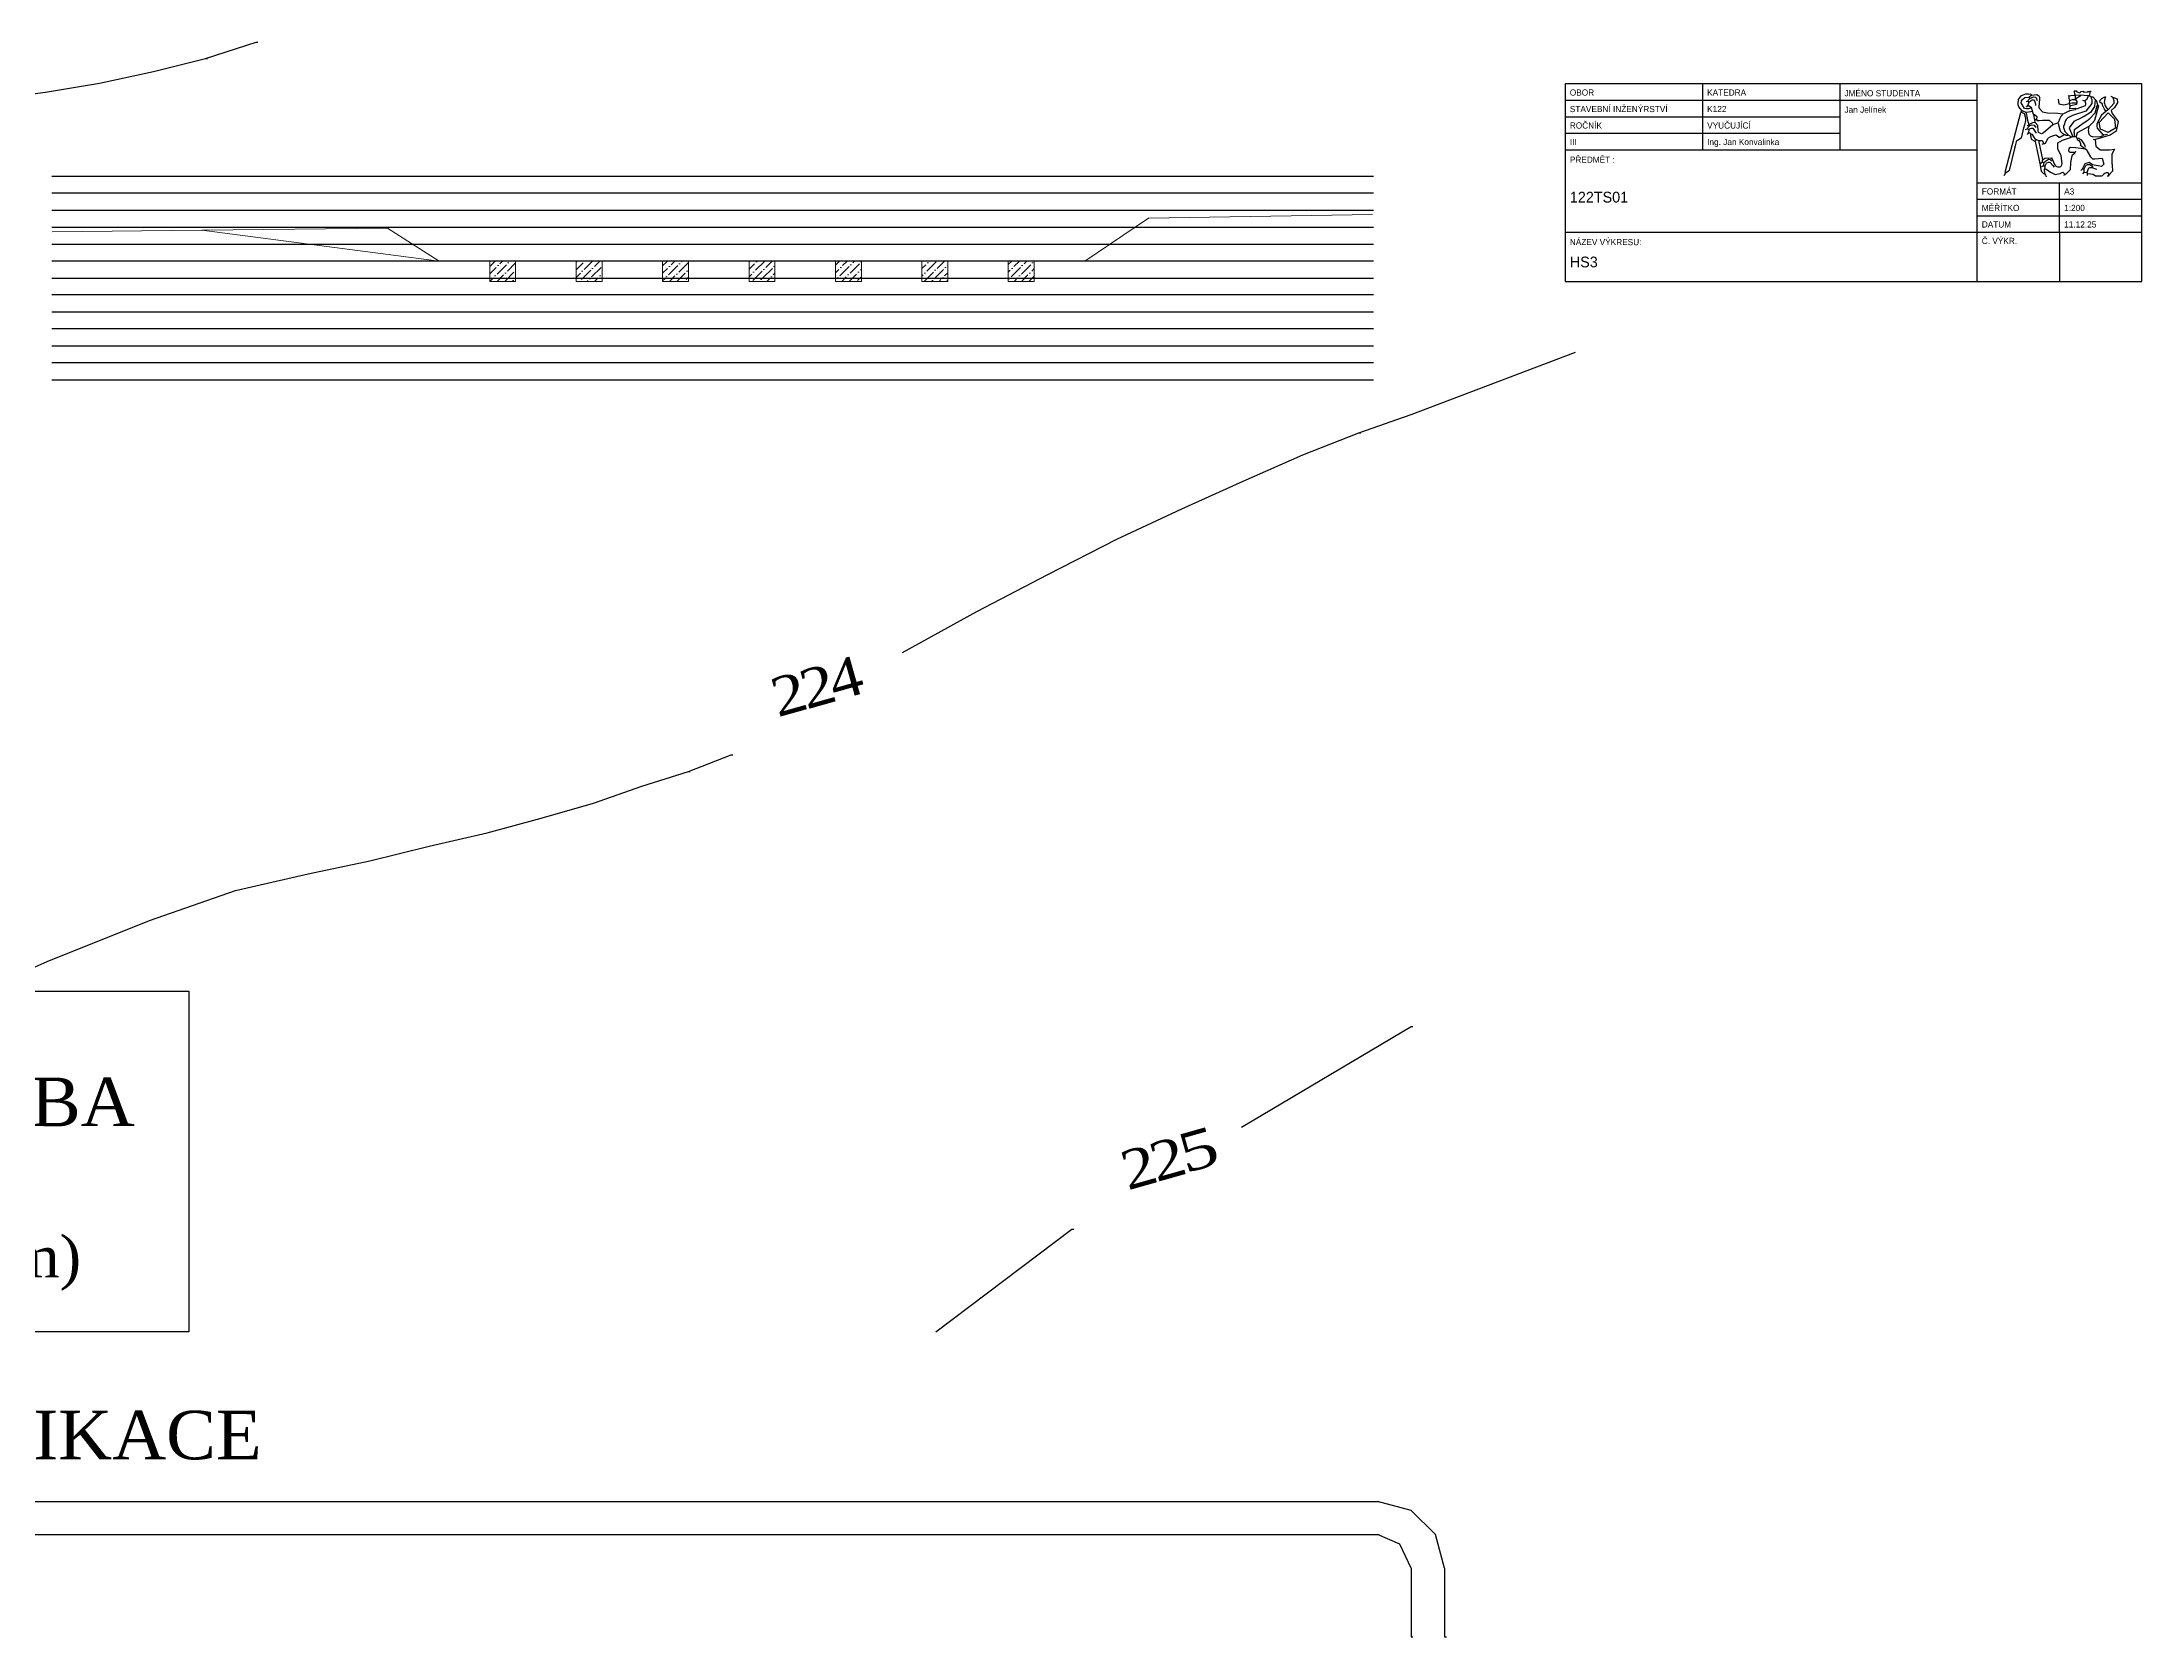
# Model space of a CAD drawing. Header units: millimetres. Extents: x -3518363 to 3223740, y -1530229 to 774657.
# Drawn here: x 275497 to 399410, y -1094644 to -1000565 of the extents above; entities that cross this region are included whole.
import ezdxf

# ---------------------------------------------------------------- set-up
doc = ezdxf.new("R2010")
doc.units = ezdxf.units.MM
doc.header["$LTSCALE"] = 15
doc.header["$MEASUREMENT"] = 0
doc.linetypes.add('ACAD_ISO10W100', pattern=[18, 12, -3, 0, -3])
doc.layers.get('0').update_dxf_attribs({"linetype": 'CONTINUOUS'})
doc.layers.add('HS', color=90, linetype='ACAD_ISO10W100', lineweight=15)
doc.layers.add('ŘEZ', color=11, linetype='ACAD_ISO10W100', lineweight=15)
doc.layers.add('RAMECEK', color=7, linetype='CONTINUOUS')
doc.layers.add('ŘEZ bílá', color=251, linetype='ACAD_ISO10W100')
doc.styles.add('ROMAN', font='roman')
doc.styles.add('TIMESNEWROMAN', font='times.ttf')

msp = doc.modelspace()

# ---------------------------------------------------------------- hatches: boundary and pattern name
at = {"layer": 'HS', "linetype": 'ByBlock', "extrusion": (1.93959e-16, -3.39308e-16, -1)}
h = msp.add_hatch(dxfattribs=at)
h.set_pattern_fill('ANSI36', color=256, scale=2500)
h.set_pattern_definition([(315, (17781.2, 81156.6), (607.66989, -165.72815), [781.25, -156.25, 0, -156.25])])
h.paths.add_polyline_path([(-301916.185, -1014485.584), (-301916.185, -1013485.584), (-303446.185, -1013485.584), (-303446.185, -1014485.584)])
h.paths.add_polyline_path([(-301916.185, -1014685.584), (-301916.185, -1014485.584), (-303446.185, -1014485.584), (-303446.185, -1014685.584)])
h.paths.add_polyline_path([(-307016.185, -1014485.584), (-307016.185, -1013485.584), (-308546.185, -1013485.584), (-308546.185, -1014485.584)])
h.paths.add_polyline_path([(-307016.185, -1014685.584), (-307016.185, -1014485.584), (-308546.185, -1014485.584), (-308546.185, -1014685.584)])
h.paths.add_polyline_path([(-312116.185, -1014485.584), (-312116.185, -1013485.584), (-313646.185, -1013485.584), (-313646.185, -1014485.584)])
h.paths.add_polyline_path([(-312116.185, -1014685.584), (-312116.185, -1014485.584), (-313646.185, -1014485.584), (-313646.185, -1014685.584)])
h.paths.add_polyline_path([(-317216.185, -1014485.584), (-317216.185, -1013485.584), (-318746.185, -1013485.584), (-318746.185, -1014485.584)])
h.paths.add_polyline_path([(-317216.185, -1014685.584), (-317216.185, -1014485.584), (-318746.185, -1014485.584), (-318746.185, -1014685.584)])
h.paths.add_polyline_path([(-322316.185, -1014485.584), (-322316.185, -1013485.584), (-323846.185, -1013485.584), (-323846.185, -1014485.584)])
h.paths.add_polyline_path([(-322316.185, -1014685.584), (-322316.185, -1014485.584), (-323846.185, -1014485.584), (-323846.185, -1014685.584)])
h.paths.add_polyline_path([(-327416.185, -1014485.584), (-327416.185, -1013485.584), (-328946.185, -1013485.584), (-328946.185, -1014485.584)])
h.paths.add_polyline_path([(-327416.185, -1014685.584), (-327416.185, -1014485.584), (-328946.185, -1014485.584), (-328946.185, -1014685.584)])
h.paths.add_polyline_path([(-332516.185, -1014485.584), (-332516.185, -1013485.584), (-334046.185, -1013485.584), (-334046.185, -1014485.584)])
h.paths.add_polyline_path([(-332516.185, -1014685.584), (-332516.185, -1014485.584), (-334046.185, -1014485.584), (-334046.185, -1014685.584)])

# ---------------------------------------------------------------- linework, layer by layer
for p, q in [((206107.585, -1086645.872), (354402.304, -1086645.872)), ((206107.585, -1088600.501), (354402.304, -1088600.501))]:
    msp.add_line(p, q)
at = {"elevation": 0}
for points in [[(285141.525, -1001542.29), (288124.904, -1000564.988), (288227.788, -1000564.988)], [(272410.703, -1003959.865), (275702.709, -1003522.637), (278891.844, -1002982.55), (282080.979, -1002313.849), (285141.525, -1001542.29), (285270.113, -1001542.29)], [(353193.529, -1023609.043), (356279.78, -1022528.857), (365991.185, -1018853.393)], [(326265.92, -1036571.338), (330663.843, -1034153.762), (334855.997, -1031967.66), (338919.576, -1029884.428), (342751.681, -1028109.837), (346378.031, -1026463.834), (349901.51, -1024920.702), (353193.529, -1023609.043), (353322.118, -1023609.043)], [(313637.97, -1043592.565), (316158.416, -1042615.25), (316261.288, -1042615.25)], [(232057.873, -1076641.252), (242602.592, -1070931.671), (252272.868, -1065890.778), (261068.706, -1061492.868), (268887.224, -1057866.518), (275805.58, -1054805.972), (281849.519, -1052388.397), (286916.129, -1050613.805), (291211.155, -1049636.49), (294837.518, -1048864.931), (298335.279, -1047990.487), (301755.887, -1047218.915), (304945.022, -1046344.484), (308031.273, -1045470.041), (310886.063, -1044467.008), (313637.97, -1043592.565), (313740.841, -1043592.565)], [(226116.825, -1076641.252), (226116.825, -1056554.859), (284164.197, -1056554.859), (284164.197, -1076641.252), (254150.344, -1076641.252), (254150.344, -1056554.859), (254150.344, -1076641.252), (226116.825, -1076641.252), (226219.703, -1076641.252)], [(346275.16, -1064579.119), (356279.78, -1058638.078), (356382.664, -1058638.078)], [(328246.268, -1076641.252), (336270.54, -1070597.327), (336373.411, -1070597.327)], [(358260.127, -1090580.855), (357720.041, -1088600.501), (356279.78, -1087185.965), (354299.433, -1086645.872), (354402.304, -1086645.872)], [(356279.78, -1090580.855), (355611.092, -1089166.319), (354299.433, -1088600.501), (354402.304, -1088600.501)], [(356279.78, -1090580.855), (356279.78, -1094644.427), (356382.664, -1094644.427)], [(358260.127, -1090580.855), (358260.127, -1094644.427), (358363.011, -1094644.427)]]:
    msp.add_lwpolyline(points, dxfattribs=at)
at = {"layer": 'RAMECEK', "color": 0, "linetype": 'Continuous'}
for p, q in [((373481.741, -1003030), (373481.741, -1006919.141)), ((381584.407, -1003071.076), (381584.407, -1006960.216)), ((389686.922, -1014697.573), (389686.922, -1003030)), ((365379.226, -1004002.248), (389686.922, -1004002.248)), ((392579.464, -1004065.638), (392648.392, -1004045.967)), ((395129.229, -1004026.275), (395119.382, -1004183.664)), ((395473.789, -1003701.657), (395473.789, -1003918.06)), ((395906.948, -1003996.768), (396025.087, -1004026.275)), ((365379.226, -1004974.495), (381584.407, -1004974.495)), ((365379.226, -1005946.743), (381584.407, -1005946.743)), ((392530.253, -1005718.256), (392638.545, -1005678.914)), ((392628.699, -1005491.994), (392707.451, -1005472.323)), ((393091.387, -1005137.871), (393170.15, -1005137.871)), ((394144.771, -1005432.981), (394440.098, -1005324.79)), ((365379.226, -1006919.141), (389686.922, -1006919.141)), ((393160.303, -1006347.843), (393101.233, -1006406.856)), ((395503.318, -1007026.584), (395463.942, -1007046.278)), ((396537.009, -1006288.806), (396645.291, -1006318.336)), ((393632.849, -1008138.203), (393613.156, -1008148.039)), ((395897.101, -1008039.825), (395798.666, -1008138.203)), ((389686.922, -1008863.787), (399410, -1008863.787)), ((389686.922, -1009836.185), (399410, -1009836.185)), ((394548.461, -1011780.831), (394548.461, -1008863.787)), ((389686.922, -1010808.432), (399410, -1010808.432)), ((365379.226, -1011780.831), (389686.922, -1011780.831)), ((389686.922, -1011780.831), (399410, -1011780.831)), ((394548.461, -1011780.831), (394548.461, -1014697.573))]:
    msp.add_line(p, q, dxfattribs=at)
msp.add_lwpolyline([(399410, -1003030), (365379.226, -1003030), (365379.226, -1014697.573), (399410, -1014697.573)], close=True, dxfattribs=at)
for points in [[(392353.044, -1004626.355), (392323.515, -1004606.684), (392136.47, -1004390.257), (392106.941, -1004262.372), (392097.094, -1004203.335), (392126.623, -1003957.426), (392302.589, -1003727.478), (392559.782, -1003622.95), (392569.629, -1003613.114), (392717.298, -1003613.114), (392845.284, -1003642.621), (392884.66, -1003681.986), (392855.119, -1003731.164), (392746.827, -1003809.869), (392766.52, -1003829.541), (392776.356, -1003849.212), (392776.356, -1003868.883), (392786.203, -1003878.718), (392855.119, -1003868.883), (393012.635, -1003800.034), (393140.61, -1003819.705), (393219.373, -1004006.604)], [(392894.495, -1003691.822), (393199.691, -1003662.292), (393229.22, -1003672.127), (393288.278, -1003721.329), (393317.819, -1003741), (393357.194, -1003819.705), (393357.194, -1003918.06), (393327.654, -1004400.093), (393337.501, -1004468.942), (393535.636, -1004680.438), (393829.741, -1004744.381), (394449.944, -1004764.052), (394696.07, -1004793.58), (394696.07, -1004872.264), (394617.307, -1004960.808), (394538.555, -1005108.364), (394489.332, -1005265.754), (394469.627, -1005305.096), (394449.944, -1005324.79), (394459.791, -1005364.132), (394558.237, -1005747.763), (394607.46, -1005836.306), (394705.905, -1005934.683), (394774.822, -1005974.025), (394814.198, -1006023.202), (394794.505, -1006062.568), (394607.46, -1006180.615), (394558.237, -1006180.615), (394538.555, -1006190.451), (394528.707, -1006200.287), (394509.014, -1006239.629)], [(395080.006, -1003731.164), (395217.839, -1003711.493), (395444.259, -1003691.822)], [(395788.82, -1003691.822), (395778.973, -1003741), (395769.137, -1003760.671), (395513.165, -1003908.225), (395493.471, -1003947.567), (395562.388, -1004075.473), (395562.388, -1004114.816), (395542.694, -1004242.701), (395207.981, -1004321.409), (395158.758, -1004311.55), (395139.064, -1004527.976)], [(395395.025, -1003445.887), (395404.884, -1003465.558), (395434.413, -1003642.621), (395444.259, -1003652.456), (395444.259, -1003691.822), (395769.137, -1003672.127), (396221.978, -1003711.493), (396271.201, -1003721.329)], [(395404.884, -1003445.887), (395434.413, -1003436.051), (395532.847, -1003436.051), (395562.388, -1003495.064), (395739.585, -1003563.937), (395798.666, -1003504.923), (395808.513, -1003475.393), (395946.323, -1003455.722), (395985.711, -1003524.594), (396192.449, -1003504.923), (396212.132, -1003475.393), (396359.8, -1003485.229), (396290.884, -1003721.329), (396340.118, -1003741), (396409.023, -1003790.198), (396507.469, -1003800.034), (396664.984, -1003977.097), (396684.666, -1003986.933), (396704.371, -1003986.933), (396792.959, -1004242.701), (396802.806, -1004291.879), (396852.029, -1004321.409), (396605.914, -1005187.048), (396556.691, -1005246.083), (396546.856, -1005265.754), (396546.856, -1005275.589), (396281.037, -1005551.029), (396231.825, -1005787.128), (396281.037, -1005993.696), (396379.494, -1006092.075), (396517.327, -1006151.109), (396970.168, -1006131.438), (397117.837, -1006082.239), (397137.53, -1006062.568), (397147.366, -1006033.038), (397383.645, -1005993.696)], [(396369.647, -1003475.393), (396399.176, -1003455.722), (396418.87, -1003455.722)], [(392254.609, -1004655.861), (392254.609, -1004675.532), (392461.336, -1004773.909), (392540.088, -1005039.492), (392540.088, -1005196.884), (392471.183, -1005462.488), (392461.336, -1005482.159), (392451.501, -1005491.994), (392441.654, -1005590.394), (392431.796, -1005610.065), (392421.96, -1005619.901), (392284.139, -1006239.629), (392008.484, -1006406.856), (391988.79, -1006426.527), (391978.955, -1006446.222), (391929.732, -1006692.131), (391919.885, -1006711.802), (391910.049, -1006721.638), (391900.202, -1006810.181), (391890.356, -1006829.852), (391880.509, -1006839.688), (391565.478, -1008148.039), (391555.631, -1008167.71), (391535.949, -1008187.381), (391388.28, -1008285.757), (391339.057, -1008315.264), (391260.294, -1008462.821)], [(391348.904, -1008295.593), (391358.74, -1008157.874), (392254.609, -1004714.875), (392274.292, -1004705.039)], [(392884.66, -1004449.271), (392707.451, -1004508.305), (392599.158, -1004508.305), (392481.03, -1004478.777), (392284.139, -1004144.322), (392293.985, -1004065.638), (392303.832, -1004036.11), (392353.044, -1003947.567), (392500.724, -1003829.541), (392736.98, -1003809.869)], [(392293.985, -1004705.039), (392353.044, -1004626.355), (392520.406, -1004675.532), (392559.782, -1004705.039), (392559.782, -1004714.875), (392569.629, -1004783.744), (392628.699, -1005059.186), (392648.392, -1005177.213), (392746.827, -1005521.522), (392717.298, -1005570.7), (392677.921, -1005600.23), (392648.392, -1005678.914), (392727.144, -1005728.092), (392717.298, -1005924.847), (392796.049, -1005924.847), (392835.437, -1005964.189), (392835.437, -1006082.239), (392864.966, -1006278.971), (392904.342, -1006318.336), (393042.175, -1006397.021), (393061.857, -1006397.021), (393081.551, -1006406.856), (393111.08, -1006436.386), (393219.373, -1006987.242), (393376.888, -1007725.043), (393435.958, -1007715.207), (393534.392, -1007636.5), (393544.239, -1007508.617), (393583.627, -1007498.781), (393672.225, -1007420.097), (394066.008, -1007390.567), (394115.231, -1007449.603), (394233.371, -1007744.714), (394272.735, -1007803.727), (394312.123, -1007852.928), (394331.816, -1007882.435), (394420.415, -1007931.613), (394479.485, -1007931.613), (394568.084, -1007931.613), (394627.153, -1007902.106), (394646.836, -1007882.435), (394686.223, -1007803.727), (394696.07, -1007734.878), (394638.232, -1007282.355), (394440.098, -1006859.38), (394440.098, -1006515.07), (394715.752, -1006347.843), (395188.287, -1006200.287), (395207.981, -1006190.451), (395237.521, -1006151.109)], [(392786.203, -1003888.554), (392668.075, -1004006.604), (392707.451, -1004095.145), (392727.144, -1004114.816), (392668.075, -1004291.879), (392579.464, -1004400.093)], [(392579.464, -1004695.204), (392845.284, -1004665.697), (392924.036, -1004636.19)], [(392677.921, -1004291.879), (392874.813, -1004400.093), (392992.952, -1004813.251), (393012.635, -1004832.922), (393071.705, -1004842.758), (393199.691, -1004960.808), (393179.997, -1005137.871), (393229.22, -1005196.884), (393367.053, -1005196.884), (393534.392, -1005167.377), (393928.187, -1005167.377), (394115.231, -1005334.626), (394134.925, -1005403.475), (394134.925, -1005452.652), (394125.078, -1005472.323), (393603.32, -1005915.011), (393485.169, -1005974.025), (393307.972, -1005905.176), (393288.278, -1005777.293), (393258.749, -1005491.994), (393111.08, -1005314.955), (393081.551, -1005295.26)], [(392727.144, -1004114.816), (392756.674, -1004095.145), (392776.356, -1004095.145), (392805.908, -1004055.802), (392933.871, -1003977.097), (393052.01, -1003977.097), (393130.763, -1004213.171), (393130.763, -1004311.55)], [(393012.635, -1004842.758), (393042.175, -1005069.022), (393081.551, -1005137.871), (393071.705, -1005147.706), (393071.705, -1005187.048), (393081.551, -1005275.589)], [(394469.627, -1003937.731), (394507.782, -1004207.021), (394804.351, -1004262.372), (395109.535, -1004193.5), (395148.911, -1004301.714)], [(396231.825, -1003731.164), (396162.909, -1003957.426), (396044.769, -1004026.275), (396084.146, -1004173.829), (396084.146, -1004242.701), (396064.463, -1004321.409), (395582.07, -1004498.469), (395513.165, -1004518.14), (395483.636, -1004547.647), (395463.942, -1004557.483), (395168.605, -1004616.519), (395148.911, -1004626.355), (395139.064, -1004636.19), (395099.688, -1004636.19), (394784.669, -1004793.58), (394715.752, -1004813.251)], [(396409.023, -1003800.034), (396418.87, -1003878.718), (396448.399, -1003957.426), (396458.246, -1004183.664), (396093.992, -1004636.19), (395306.427, -1004891.935), (395040.63, -1005039.492), (394942.173, -1005137.871), (394892.961, -1005196.884), (394794.505, -1005501.851), (394784.669, -1005511.687), (394784.669, -1005600.23), (394863.421, -1005836.306), (395030.783, -1006023.202), (395030.783, -1006042.897), (395247.368, -1006151.109), (395286.744, -1006151.109), (395306.427, -1006141.273), (395454.095, -1006141.273), (395503.318, -1006141.273), (395532.847, -1006151.109), (395572.234, -1006229.793), (395591.928, -1006318.336), (395690.362, -1006377.35), (395749.432, -1006446.222), (395778.973, -1006544.577), (395778.973, -1006623.282), (395769.137, -1006633.118), (395956.182, -1006780.674), (396093.992, -1006879.051), (395483.636, -1006810.181), (395188.287, -1006790.51), (395099.688, -1006839.688), (395070.159, -1006977.406), (395119.382, -1007026.584), (395178.452, -1007056.114), (395454.095, -1007056.114), (395444.259, -1007115.127), (395434.413, -1007134.822), (395267.05, -1007282.355), (395198.134, -1007666.006), (395163.687, -1008097.618), (394892.961, -1008374.277), (394784.669, -1008433.314)], [(395050.477, -1003711.493), (395080.006, -1003731.164), (395089.853, -1003750.835), (395089.853, -1003859.047), (395119.382, -1004006.604), (395306.427, -1003947.567), (395454.095, -1003957.426), (395463.942, -1003957.426), (395483.636, -1003947.567)], [(396645.291, -1003967.261), (396605.914, -1004370.586), (396363.497, -1004728.396), (395995.558, -1004960.808), (395975.864, -1004960.808), (395916.794, -1004990.314), (395838.043, -1005039.492), (395385.178, -1005246.083), (395104.606, -1005632.2), (395296.58, -1006062.568), (395306.427, -1006121.581)], [(395139.064, -1004173.829), (395286.744, -1004154.158), (395395.025, -1004144.322), (395552.541, -1004154.158)], [(395168.605, -1004478.777), (395483.636, -1004459.106), (395513.165, -1004488.613)], [(395454.095, -1006131.438), (395434.413, -1006033.038), (395424.566, -1005915.011), (395414.73, -1005905.176), (395414.73, -1005836.306), (395424.566, -1005796.964), (395434.413, -1005728.092), (395936.477, -1005354.297), (396162.909, -1005216.555), (396359.8, -1005059.186), (396655.137, -1004744.381), (396763.43, -1004331.244), (396773.277, -1004311.55), (396802.806, -1004291.879)], [(397678.982, -1003809.869), (397944.778, -1003918.06), (397964.472, -1004144.322), (397787.263, -1004419.764), (397590.372, -1004606.684), (397659.3, -1004773.909), (398001.395, -1005258.36), (397885.721, -1005816.635), (397531.313, -1006052.732), (396664.984, -1006308.477), (396645.291, -1006328.172), (396694.514, -1006701.967), (396950.475, -1006928.229), (397501.773, -1006928.229), (397797.11, -1006888.886), (397629.748, -1007174.164), (397639.606, -1007734.878), (397649.452, -1007793.892), (397659.3, -1007823.398), (397678.982, -1008187.381), (397452.562, -1008413.643), (397413.174, -1008472.656), (397363.951, -1008482.492)], [(397570.689, -1003750.835), (397649.452, -1003790.198), (397688.829, -1003829.541), (397757.734, -1004036.11), (397757.734, -1004193.5), (397413.174, -1004557.483), (397295.046, -1004636.19), (397275.353, -1004655.861), (397265.505, -1004685.368), (397029.227, -1004872.264), (396743.748, -1005393.639), (396743.748, -1005531.358), (396763.43, -1005639.572), (397048.92, -1005964.189), (397147.366, -1006013.367)], [(397423.009, -1004744.381), (397797.11, -1005108.364), (397846.344, -1005649.407), (397418.103, -1005895.34), (396960.321, -1005698.585), (396891.416, -1005305.096), (397423.009, -1004744.381)], [(397275.353, -1004636.19), (397196.589, -1004527.976), (397088.307, -1004282.043), (397078.461, -1004213.171), (397048.92, -1004183.664), (396950.475, -1004134.487), (396930.792, -1004045.967), (396940.639, -1003996.768), (397048.92, -1003888.554), (397186.742, -1003809.869), (397226.118, -1003809.869), (397235.965, -1003800.034), (397265.505, -1003800.034), (397206.436, -1003996.768), (397186.742, -1004154.158), (397196.589, -1004163.993), (397216.282, -1004291.879), (397314.728, -1004449.271), (397403.327, -1004547.647)], [(392658.228, -1006023.202), (392717.298, -1005924.847)], [(392717.298, -1005423.146), (392973.247, -1005305.096), (393061.857, -1005285.425)], [(392746.827, -1005728.092), (392815.754, -1005669.079), (392894.495, -1005639.572), (392963.412, -1005649.407), (393160.303, -1005934.683)], [(392756.674, -1005511.687), (392884.66, -1005452.652), (393056.928, -1005468.637), (393140.61, -1005610.065)], [(392845.284, -1005983.86), (392904.342, -1005993.696), (393081.551, -1006269.135), (393298.125, -1006367.514), (393534.392, -1007498.781)], [(393613.156, -1006544.577), (393672.225, -1006544.577), (393721.437, -1006524.906), (393810.047, -1006347.843), (393859.27, -1006259.3), (393898.646, -1006219.958), (394036.479, -1006131.438), (394331.816, -1006033.038), (394538.555, -1006180.615)], [(394824.045, -1006023.202), (394873.268, -1006023.202), (394942.173, -1006052.732), (395040.63, -1006062.568)], [(396271.201, -1005551.029), (395591.928, -1005924.847), (395532.847, -1006141.273)], [(393317.819, -1006377.35), (393524.546, -1006367.514), (393613.156, -1006544.577), (393504.863, -1006603.611)], [(395591.928, -1006219.958), (395690.362, -1006239.629), (395749.432, -1006278.971), (395818.349, -1006328.172), (395985.711, -1006574.084), (396015.24, -1006633.118), (396034.934, -1006692.131), (396054.616, -1006770.839)], [(396103.839, -1006888.886), (396133.368, -1006908.558), (396172.755, -1006997.077), (396379.494, -1007341.389), (396487.775, -1007449.603), (396635.444, -1007459.439), (397058.767, -1007420.097), (397157.213, -1007764.385), (397029.227, -1007911.941), (396497.622, -1007803.727), (396290.884, -1007666.006), (396028.773, -1007758.235), (395906.948, -1008020.153), (395916.794, -1008049.66), (395985.711, -1008049.66), (395975.864, -1008216.888), (395916.794, -1008354.606)], [(393376.888, -1007734.878), (393455.64, -1008177.545), (393583.627, -1008305.429), (393603.32, -1008315.264), (393662.378, -1008334.935)], [(393504.863, -1007911.941), (393583.627, -1007862.764)], [(393534.392, -1007656.171), (393623.002, -1007675.865), (393583.627, -1007862.764), (393672.225, -1007872.599), (393672.225, -1007902.106), (393672.225, -1007921.777), (393642.696, -1008098.838), (393642.696, -1008138.203), (393662.378, -1008207.052), (393672.225, -1008354.606), (393711.601, -1008413.643), (393750.989, -1008492.327), (393760.824, -1008521.834)], [(393623.002, -1007675.865), (393711.601, -1007587.322), (393888.799, -1007469.274), (393997.103, -1007488.946), (394066.008, -1007587.322)], [(393672.225, -1007872.599), (393711.601, -1007833.234), (393780.518, -1007715.207), (393800.212, -1007695.536), (393888.799, -1007656.171), (393938.033, -1007656.171), (393987.256, -1007666.006), (394144.771, -1007843.069), (394233.371, -1007951.305)], [(393672.225, -1008059.496), (393741.142, -1008039.825), (394006.939, -1008236.559), (394288.743, -1008384.113), (394577.93, -1008325.1), (394745.293, -1008243.952), (394853.585, -1008354.606), (394863.421, -1008374.277)], [(395985.711, -1008246.394), (396172.755, -1008256.251), (396172.755, -1008433.314)], [(395995.558, -1008039.825), (396034.934, -1007961.14), (396103.839, -1007852.928), (396123.521, -1007833.234), (396192.449, -1007793.892), (396231.825, -1007793.892), (396320.424, -1007793.892), (396369.647, -1007813.563), (396468.093, -1007892.27), (396537.009, -1007921.777)], [(396172.755, -1008256.251), (396172.755, -1008236.559), (396281.037, -1007990.647), (396300.73, -1007980.811), (396330.271, -1007970.976), (396448.399, -1007970.976), (396664.984, -1008039.825), (396743.748, -1008059.496)], [(396192.449, -1008334.935), (396212.132, -1008315.264), (396527.162, -1008354.606), (396664.984, -1008452.985), (397039.073, -1008452.985), (397078.461, -1008433.314), (397176.907, -1008334.935), (397176.907, -1008325.1), (397324.575, -1008256.251), (397334.422, -1008266.086), (397373.798, -1008266.086), (397413.174, -1008285.757), (397452.562, -1008413.643)]]:
    msp.add_lwpolyline(points, dxfattribs=at)
at = {"layer": 'ŘEZ', "linetype": 'ByBlock', "extrusion": (1.93959e-16, -3.39308e-16, -1)}
for p, q in [((340791.728, -1010953.393), (337031.185, -1013485.584)), ((340791.728, -1010953.393), (353998.994, -1010743.393)), ((284931.185, -1011653.393), (276098.994, -1011753.393)), ((295891.185, -1011543.393), (284931.185, -1011653.393)), ((284931.185, -1011653.393), (298931.185, -1013485.584)), ((295891.185, -1011543.393), (298931.185, -1013485.584)), ((298931.185, -1013485.584), (337031.185, -1013485.584)), ((301916.185, -1013485.584), (301916.185, -1014685.584)), ((303446.185, -1013485.584), (303446.185, -1014685.584)), ((307016.185, -1013485.584), (307016.185, -1014685.584)), ((307016.185, -1013485.584), (307016.185, -1014685.584)), ((308546.185, -1013485.584), (308546.185, -1014685.584)), ((308546.185, -1013485.584), (308546.185, -1014685.584)), ((312116.185, -1013485.584), (312116.185, -1014685.584)), ((312116.185, -1013485.584), (312116.185, -1014685.584)), ((313646.185, -1013485.584), (313646.185, -1014685.584)), ((313646.185, -1013485.584), (313646.185, -1014685.584)), ((317216.185, -1013485.584), (317216.185, -1014685.584)), ((317216.185, -1013485.584), (317216.185, -1014685.584)), ((318746.185, -1013485.584), (318746.185, -1014685.584)), ((318746.185, -1013485.584), (318746.185, -1014685.584)), ((322316.185, -1013485.584), (322316.185, -1014685.584)), ((322316.185, -1013485.584), (322316.185, -1014685.584)), ((323846.185, -1013485.584), (323846.185, -1014685.584)), ((323846.185, -1013485.584), (323846.185, -1014685.584)), ((327416.185, -1013485.584), (327416.185, -1014685.584)), ((327416.185, -1013485.584), (327416.185, -1014685.584)), ((328946.185, -1013485.584), (328946.185, -1014685.584)), ((328946.185, -1013485.584), (328946.185, -1014685.584)), ((332516.185, -1013485.584), (332516.185, -1014685.584)), ((334046.185, -1013485.584), (334046.185, -1014685.584)), ((301916.185, -1014685.584), (303446.185, -1014685.584)), ((307016.185, -1014685.584), (308546.185, -1014685.584)), ((307016.185, -1014685.584), (308546.185, -1014685.584)), ((312116.185, -1014685.584), (313646.185, -1014685.584)), ((312116.185, -1014685.584), (313646.185, -1014685.584)), ((317216.185, -1014685.584), (318746.185, -1014685.584)), ((317216.185, -1014685.584), (318746.185, -1014685.584)), ((322316.185, -1014685.584), (323846.185, -1014685.584)), ((322316.185, -1014685.584), (323846.185, -1014685.584)), ((327416.185, -1014685.584), (328946.185, -1014685.584)), ((327416.185, -1014685.584), (328946.185, -1014685.584)), ((332516.185, -1014685.584), (334046.185, -1014685.584))]:
    msp.add_line(p, q, dxfattribs=at)
at = {"layer": 'ŘEZ bílá', "color": 250, "linetype": 'ByBlock', "true_color": 0x1a1a1a, "extrusion": (1.93959e-16, -3.39308e-16, -1)}
for p, q in [((276073.307, -1008485.584), (354058.994, -1008485.584)), ((354058.994, -1009485.584), (276073.307, -1009485.584)), ((276073.307, -1010485.584), (354058.994, -1010485.584)), ((276073.307, -1011485.584), (354058.994, -1011485.584)), ((276073.307, -1012485.584), (354058.994, -1012485.584)), ((354058.994, -1013485.584), (276073.307, -1013485.584)), ((276073.307, -1014485.584), (354058.994, -1014485.584)), ((354058.994, -1015485.584), (276073.307, -1015485.584)), ((276073.307, -1016485.584), (354058.994, -1016485.584)), ((354058.994, -1017485.584), (276073.307, -1017485.584)), ((276073.307, -1018485.584), (354058.994, -1018485.584)), ((354058.994, -1019485.584), (276073.307, -1019485.584)), ((276073.307, -1020485.584), (354058.994, -1020485.584))]:
    msp.add_line(p, q, dxfattribs=at)

# ---------------------------------------------------------------- texts
at = {"char_height": 2289.8356, "attachment_point": 7, "rotation": 15.80019522, "style": 'TIMESNEWROMAN'}
for s, insert, width in [('\\W1.13;4', (322278.553, -1039450.943), 3009.2889), ('\\W1.16;2', (318909.381, -1040402.488), 3047.34523), ('\\W1.16;2', (320606.78, -1039939.725), 3047.34523), ('\\W1.16;2', (341258.781, -1067818.669), 3047.34523), ('\\W1.31;5', (342956.154, -1067329.966), 3222.34108), ('\\W1.16;2', (339561.434, -1068307.359), 3047.34523)]:
    msp.add_mtext(s, dxfattribs=dict(at, insert=insert, width=width))
at = {"attachment_point": 7, "style": 'TIMESNEWROMAN'}
for s, insert, char_height, width in [('\\W1.02;STÁVAJÍCÍ\\~ZÁSTAVBA', (234038.227, -1064578.988), 2863.1607, 47179.17747), ('\\W1.03;(základová\\~spára\\~v\\~±\\~220.000\\~m)', (227994.301, -1074223.546), 2433.70941, 49434.83592), ('\\W1.02;STÁVAJÍCÍ\\~KOMUNIKACE', (234912.664, -1084228.133), 2863.1607, 53670.5873)]:
    msp.add_mtext(s, dxfattribs=dict(at, insert=insert, char_height=char_height, width=width))
at = {"layer": 'RAMECEK', "color": 0, "linetype": 'Continuous', "style": 'ROMAN'}
for s, height, p in [('OBOR', 364.6151, (365648.742, -1003727.305)), ('KATEDRA', 364.6151, (373750.956, -1003727.305)), ('JMÉNO STUDENTA', 364.61509, (381853.621, -1003768.381)), ('STAVEBNÍ INŽENÝRSTVÍ', 364.61509, (365648.742, -1004699.553)), ('K122', 364.6151, (373751.333, -1004699.553)), ('Jan Jelínek', 364.61509, (381853.621, -1004740.628)), ('ROČNÍK', 364.6151, (365648.742, -1005671.8)), ('VYUČUJÍCÍ', 364.6151, (373750.956, -1005671.8)), ('PŘEDMĚT :', 364.6151, (365648.742, -1007686.086)), ('III', 364.6151, (365648.742, -1006644.198)), ('Ing. Jan Konvalinka', 364.61509, (373751.257, -1006644.198)), ('122TS01', 633.8253, (365648.742, -1010032.217)), ('FORMÁT', 364.6151, (389956.438, -1009561.242)), ('A3', 364.6151, (394817.977, -1009561.242)), ('MĚŘÍTKO', 364.6151, (389956.438, -1010533.791)), ('1:200', 364.6151, (394817.977, -1010533.791)), ('NÁZEV VÝKRESU:', 364.61509, (365648.742, -1012547.776)), ('Č. VÝKR.', 364.6151, (389956.438, -1012478.437)), ('DATUM', 364.6151, (389956.438, -1011506.039)), ('11.12.25', 364.6151, (394817.977, -1011506.039)), ('HS3', 633.8253, (365648.742, -1013856.755))]:
    msp.add_text(s, height=height, dxfattribs=at).set_placement(p)

doc.saveas('drawing.dxf')
